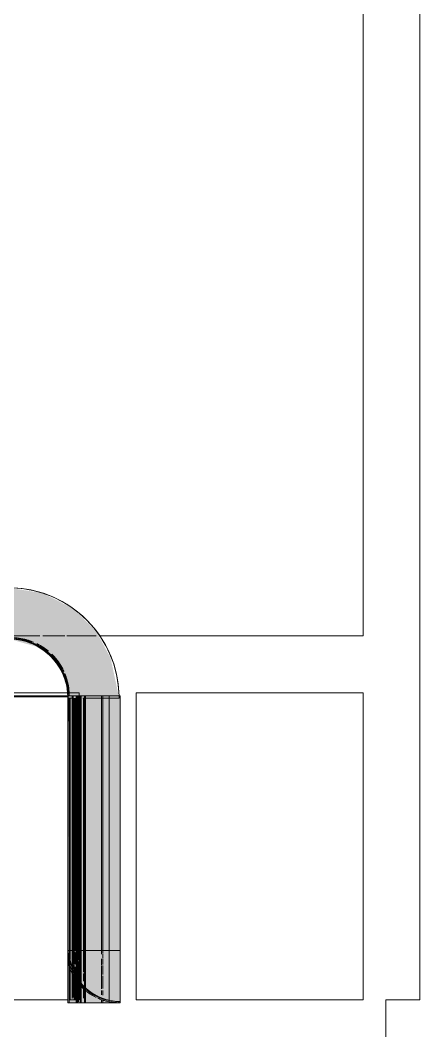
# Model space of a CAD drawing. Header units: millimetres. Extents: x -22227 to 20164, y 15335 to 61747.
# Drawn here: x -14311 to -13959, y 49840 to 50728 of the extents above; entities that cross this region are included whole.
import ezdxf

# ---------------------------------------------------------------- set-up
doc = ezdxf.new("R2010")
doc.units = ezdxf.units.MM
doc.layers.add('A-GENM', color=7, linetype='Continuous', lineweight=5)
doc.layers.add('A-WALL', color=7, linetype='Continuous', lineweight=9)

# ---------------------------------------------------------------- blocks, each defined once
blk = doc.blocks.new('AK-SGS-M3-A_rvt-1-MẶT BẰNG BỐ TRÍ THIẾT BỊ')
at = {"layer": 'A-WALL', "color": 253, "true_color": 0xaaaaaa}
for p, q in [((-14008.59, 51871.94), (-14008.59, 50186.94)), ((-13958.59, 49866.94), (-13958.59, 51826.94)), ((-14008.59, 50186.94), (-14240.9, 50186.94)), ((-14958.59, 50136.94), (-14269.46, 50136.94)), ((-14208.59, 50136.94), (-14008.59, 50136.94)), ((-14208.59, 49866.94), (-14208.59, 50136.94)), ((-14008.59, 50136.94), (-14008.59, 49866.94)), ((-14268.59, 49866.94), (-14958.59, 49866.94)), ((-14008.59, 49866.94), (-14208.59, 49866.94)), ((-13988.59, 49866.94), (-13958.59, 49866.94)), ((-13988.59, 49816.94), (-13988.59, 49866.94))]:
    blk.add_line(p, q, dxfattribs=at)
at = {"layer": 'A-WALL', "color": 254, "true_color": 0xcccccc}
for p, q in [((-14008.59, 51871.94), (-14008.59, 50186.94)), ((-13958.59, 49866.94), (-13958.59, 51826.94)), ((-14008.59, 50186.94), (-14240.9, 50186.94)), ((-14318.87, 50136.94), (-14269.46, 50136.94)), ((-14208.59, 50136.94), (-14008.59, 50136.94)), ((-14208.59, 49866.94), (-14208.59, 50136.94)), ((-14008.59, 50136.94), (-14008.59, 49866.94)), ((-14268.59, 49866.94), (-14958.59, 49866.94)), ((-14008.59, 49866.94), (-14208.59, 49866.94)), ((-13958.59, 49866.94), (-13988.59, 49866.94)), ((-13988.59, 49866.94), (-13988.59, 49816.94))]:
    blk.add_line(p, q, dxfattribs=at)
at = {"layer": 'A-WALL', "color": 9, "true_color": 0xc6c6c6}
for p, q in [((-14293.39, 50186.94), (-14318.59, 50186.94)), ((-14271.29, 50186.94), (-14290.78, 50186.94)), ((-14243.7, 50186.94), (-14269.63, 50186.94)), ((-14266.81, 50136.94), (-14258.59, 50136.94)), ((-14258.59, 50136.94), (-14258.59, 50134.18))]:
    blk.add_line(p, q, dxfattribs=at)
at = {"layer": 'A-WALL', "color": 254, "true_color": 0xe2e2e2}
for p, q in [((-14293.46, 50186.94), (-14309.81, 50186.94)), ((-14280.32, 50186.94), (-14290.78, 50186.94)), ((-14275.56, 50186.94), (-14279.07, 50186.94)), ((-14271.29, 50186.94), (-14274.68, 50186.94)), ((-14260.8, 50186.94), (-14269.63, 50186.94)), ((-14252.96, 50186.94), (-14259.25, 50186.94)), ((-14243.7, 50186.94), (-14251.14, 50186.94)), ((-14261.05, 50136.94), (-14258.59, 50136.94)), ((-14258.59, 50136.94), (-14258.59, 50134.18))]:
    blk.add_line(p, q, dxfattribs=at)
at = {"layer": 'A-WALL', "color": 254, "true_color": 0xe0e0e0}
for p, q in [((-14258.59, 50134.18), (-14258.59, 50132.08)), ((-14258.59, 49910.28), (-14258.59, 49866.94))]:
    blk.add_line(p, q, dxfattribs=at)
at = {"layer": 'A-WALL', "color": 7, "true_color": 0xf6f6f6}
for p, q in [((-14258.59, 50134.18), (-14258.59, 50132.08)), ((-14258.59, 49899.35), (-14258.59, 49885.01))]:
    blk.add_line(p, q, dxfattribs=at)
at = {"layer": 'A-WALL', "color": 254, "true_color": 0xd6d6d6}
for p, q in [((-14258.59, 50132.08), (-14258.59, 49910.28)), ((-14263.97, 49866.94), (-14267.41, 49866.94)), ((-14261.2, 49866.94), (-14263.93, 49866.94))]:
    blk.add_line(p, q, dxfattribs=at)
at = {"layer": 'A-WALL', "color": 7, "true_color": 0xf7f7f7}
blk.add_line((-14258.59, 50132.08), (-14258.59, 49910.28), dxfattribs=at)
at = {"layer": 'A-WALL', "color": 7, "true_color": 0xf4f4f4}
blk.add_line((-14258.59, 49910.28), (-14258.59, 49899.35), dxfattribs=at)
at = {"layer": 'A-WALL', "color": 7, "true_color": 0xf8f8f8}
for p, q in [((-14258.59, 49883.8), (-14258.59, 49880.99)), ((-14258.59, 49880.99), (-14258.59, 49867.2))]:
    blk.add_line(p, q, dxfattribs=at)
blk = doc.blocks.new('AK_ThanhNoiGocVuong - Thanh nhôm trục góc ngoài-V55-MẶT BẰNG BỐ TRÍ THIẾT BỊ')
at = {"layer": 'A-GENM', "true_color": 0xf0f0f0, "transparency": 33554534}
for points in [[(-22.1, 0), (51.1, 0.94), (49.78, 1.1), (-22.1, 1.1)], [(0, -50), (0, -51.1), (23.84, -44.35), (38.54, -32.53), (47.25, -19.33), (46.08, -19.3), (35.36, -35.36), (17.96, -46.43), (2.16, -49.57)], [(-22.1, -51.1), (0, -49.56), (-1.1, -50), (-22.1, -51.08)]]:
    blk.add_hatch(color=7, dxfattribs=at).paths.add_polyline_path(points)
at = {"layer": 'A-GENM', "color": 253, "true_color": 0xaaaaaa}
for p, q in [((-1.1, 22.1), (-1.1, -49.78)), ((0, 22.1), (-1.1, 22.1)), ((0, -49.56), (0, 22.1)), ((49.78, 1.1), (-22.1, 1.1)), ((-22.1, 1.1), (-22.1, 0)), ((-22.1, 0), (49.56, 0))]:
    blk.add_line(p, q, dxfattribs=at)
at = {"layer": 'A-GENM', "color": 254, "true_color": 0xdcdcdc}
for p, q in [((-1.1, 1.1), (-1.1, 22.1)), ((-1.1, 22.1), (0, 22.1)), ((0, 22.1), (0, 1.1)), ((-22.1, 0), (-22.1, 1.1)), ((-22.1, 1.1), (-1.1, 1.1)), ((-1.1, 0), (-22.1, 0)), ((-1.1, -49.78), (-1.1, 0.32)), ((2.66, 0), (-0.34, 0)), ((-0.32, 1.1), (2.66, 1.1)), ((0, 0.34), (0, -49.56))]:
    blk.add_line(p, q, dxfattribs=at)
at = {"layer": 'A-GENM', "color": 254, "true_color": 0xd6d6d6}
for p, q in [((51.1, 22.1), (50, 22.1)), ((50, 22.1), (50, 2.2)), ((51.1, 2.2), (51.1, 22.1)), ((51.1, 0), (50, 0)), ((-2.2, -50), (-22.1, -50)), ((-22.1, -50), (-22.1, -51.1)), ((-22.1, -51.1), (-2.2, -51.1)), ((0, -50), (0, -51.1))]:
    blk.add_line(p, q, dxfattribs=at)
at = {"layer": 'A-GENM', "color": 7, "true_color": 0xf3f3f3}
for p, q in [((50, 2.2), (50, 22.1)), ((50, 22.1), (51.1, 22.1))]:
    blk.add_line(p, q, dxfattribs=at)
at = {"layer": 'A-GENM', "color": 7, "true_color": 0xf7f7f7}
blk.add_line((51.1, 22.1), (51.1, 2.2), dxfattribs=at)
at = {"layer": 'A-GENM', "color": 254, "true_color": 0xe8e8e8}
for p, q in [((2.66, 1.1), (49.78, 1.1)), ((49.56, 0), (2.66, 0))]:
    blk.add_line(p, q, dxfattribs=at)
at = {"layer": 'A-GENM', "color": 7, "true_color": 0xf4f4f4}
for p, q in [((50, 0), (51.1, 0)), ((0, -51.1), (0, -50))]:
    blk.add_line(p, q, dxfattribs=at)
at = {"layer": 'A-GENM', "color": 7, "true_color": 0xf2f2f2}
for p, q in [((-22.1, -51.1), (-22.1, -50)), ((-22.1, -50), (-2.2, -50))]:
    blk.add_line(p, q, dxfattribs=at)
at = {"layer": 'A-GENM', "color": 7, "true_color": 0xf6f6f6}
blk.add_line((-2.2, -51.1), (-22.1, -51.1), dxfattribs=at)
at = {"layer": 'A-GENM', "color": 9, "true_color": 0xc6c6c6}
for radius, start, end in [(50, 348.45074, 0), (51.1, 337.5, 344.5167), (50, 315, 337.27321), (51.1, 319.88847, 333.08411), (51.1, 299.41818, 315.821), (50, 270, 281.49441), (51.1, 285.50162, 292.5), (51.1, 294.71136, 299.40516)]:
    blk.add_arc((0, 0), radius, start, end, dxfattribs=at)
at = {"layer": 'A-GENM', "color": 254, "true_color": 0xd6d6d6}
for start, end in [(344.5167, 0), (270, 285.50162)]:
    blk.add_arc((0, 0), 51.1, start, end, dxfattribs=at)
at = {"layer": 'A-GENM', "color": 7, "true_color": 0xf0f0f0}
for start, end in [(350.3081, 360), (325.67967, 328.61702), (317.6008, 325.19267), (274.23094, 279.6919)]:
    blk.add_arc((0, 0), 50, start, end, dxfattribs=at)
at = {"layer": 'A-GENM', "color": 7, "true_color": 0xededed}
for radius, start, end in [(51.1, 345.08454, 0), (50, 345.28968, 350.3081), (51.1, 324.03189, 329.81238), (51.1, 330.98925, 333.79133), (50, 335.02868, 338.25167), (51.1, 320.61667, 323.42808), (51.1, 294.97132, 300), (51.1, 304.77307, 315), (50, 305.69026, 313.47088), (51.1, 273.71722, 283.01197), (50, 279.6919, 284.50611)]:
    blk.add_arc((0, 0), radius, start, end, dxfattribs=at)
at = {"layer": 'A-GENM', "color": 253, "true_color": 0xaaaaaa}
for start, end in [(337.5, 348.45074), (293.89443, 315), (281.49441, 291.38187)]:
    blk.add_arc((0, 0), 50, start, end, dxfattribs=at)
at = {"layer": 'A-GENM', "color": 254, "true_color": 0xe8e8e8}
for radius, start, end in [(51.1, 339.97132, 344.46384), (51.1, 286.73587, 290.02868), (50, 291.13173, 294.97132)]:
    blk.add_arc((0, 0), radius, start, end, dxfattribs=at)
at = {"layer": 'A-GENM', "color": 7, "true_color": 0xf4f4f4}
blk.add_arc((0, 0), 50, 315, 317.23135, dxfattribs=at)
at = {"layer": 'A-GENM', "color": 7, "true_color": 0xf2f2f2}
for radius, start, end in [(50, 298.48934, 300), (51.1, 300, 300.83042), (51.1, 315, 315.74659)]:
    blk.add_arc((0, 0), radius, start, end, dxfattribs=at)
at = {"layer": 'A-GENM', "color": 7, "true_color": 0xececec}
blk.add_arc((0, 0), 50, 270, 273.08565, dxfattribs=at)
at = {"layer": 'A-GENM', "color": 254, "true_color": 0xe6e6e6}
blk.add_arc((0, 0), 51.1, 270.0243, 273.01922, dxfattribs=at)
blk = doc.blocks.new('AK_BoGocTrongTran - Thanh nhôm C có chân-V56-MẶT BẰNG BỐ TRÍ THIẾT BỊ')
at = {"layer": 'A-GENM', "true_color": 0xf0f0f0, "transparency": 33554534}
for points in [[(9.54, 0), (0, 0), (0, -270), (9.54, -270), (9.54, -128.36)], [(9.54, 0), (9.54, -270), (46, -269.2), (44.82, 0), (19.42, 0)], [(30.61, 0), (30.61, -270), (34.17, -270), (34.17, 0)], [(37.91, 0), (34.5, 0), (34.85, -270), (37.91, -270), (37.91, -46.1)], [(38.61, 0), (37.91, 0), (38.61, -46.1)], [(46, 0), (45, 0), (46, -46.1)]]:
    blk.add_hatch(color=7, dxfattribs=at).paths.add_polyline_path(points)
at = {"layer": 'A-GENM', "color": 253, "true_color": 0xaaaaaa}
for p, q in [((0, 0), (9.54, 0)), ((0, 0), (0, -270)), ((9.54, -270), (9.54, 0)), ((30.61, -270), (30.61, -46.1)), ((34.17, -46.1), (34.17, -270)), ((34.85, -270), (34.85, -46.1)), ((37.91, -270), (37.91, -46.1)), ((38.61, -46.1), (38.61, -270)), ((46, -270), (46, -46.1)), ((46, -267.49), (46, -46.1)), ((46, -267.49), (46, -46.1)), ((9.54, -270), (0, -270)), ((9.54, -270), (30.6, -270)), ((34.17, -270), (30.61, -270)), ((34.85, -270), (34.17, -270)), ((37.91, -270), (34.85, -270)), ((38.61, -270), (37.91, -270)), ((38.86, -270), (44.82, -270))]:
    blk.add_line(p, q, dxfattribs=at)
at = {"layer": 'A-GENM', "color": 254, "true_color": 0xd6d6d6}
for p, q in [((0, 0), (30.72, 0)), ((30.61, 0), (31.35, 0)), ((34.31, 0), (30.79, 0)), ((34.17, 0), (31.35, 0)), ((31.35, -46.1), (31.35, 0)), ((34.5, -46.1), (34.5, 0)), ((34.83, 0), (35.15, 0)), ((37.91, 0), (35.15, 0)), ((35.15, -46.1), (35.15, 0)), ((38.14, 0), (35.74, 0)), ((38.97, 0), (45, 0)), ((46, 0), (45, 0)), ((45, -46.1), (45, 0)), ((45, 0), (46, 0)), ((45, -46.1), (45, 0)), ((45, -46.1), (45, -267.9)), ((46, -270), (46, -46.1)), ((34.83, -270), (34.5, -270)), ((43.47, -270), (41.7, -270)), ((44.82, -270), (46, -270)), ((45, -270), (46, -270)), ((46, -270), (45, -270))]:
    blk.add_line(p, q, dxfattribs=at)
at = {"layer": 'A-GENM', "color": 9, "true_color": 0xc6c6c6}
for p, q in [((30.6, 0), (9.54, 0)), ((30.61, 0), (34.17, 0)), ((30.61, -46.1), (30.61, 0)), ((34.17, 0), (34.85, 0)), ((34.17, 0), (34.17, -46.1)), ((34.85, 0), (37.91, 0)), ((34.85, -46.1), (34.85, 0)), ((37.91, 0), (38.61, 0)), ((37.91, -46.1), (37.91, 0)), ((38.61, 0), (38.61, -46.1)), ((46, 0), (38.86, 0)), ((46, -46.1), (46, 0)), ((46, -46.1), (46, 0)), ((46, -46.1), (46, 0)), ((31.35, -270), (31.35, -46.1)), ((34.5, -270), (34.5, -46.1)), ((35.15, -270), (35.15, -46.1)), ((45, -267.9), (45, -46.1)), ((45, -267.9), (45, -46.1)), ((30.72, -270), (0, -270)), ((31.35, -270), (30.61, -270)), ((30.79, -270), (34.31, -270)), ((31.35, -270), (34.17, -270)), ((35.15, -270), (34.83, -270)), ((35.15, -270), (37.91, -270)), ((35.74, -270), (38.14, -270))]:
    blk.add_line(p, q, dxfattribs=at)
at = {"layer": 'A-GENM', "color": 254, "true_color": 0xe0e0e0}
for p, q in [((31.82, 0), (34.43, 0)), ((34.5, 0), (34.83, 0)), ((36.04, 0), (38.06, 0)), ((46, 0), (45, 0)), ((45, 0), (45, -46.1)), ((46, -46.1), (46, 0)), ((38.06, -270), (36.04, -270)), ((45, -270), (43.47, -270)), ((45, -270), (46, -270))]:
    blk.add_line(p, q, dxfattribs=at)
blk = doc.blocks.new('AK_BoGocTrong - Thanh nhôm C có chân-V57-MẶT BẰNG BỐ TRÍ THIẾT BỊ')
at = {"layer": 'A-GENM', "true_color": 0xf0f0f0, "transparency": 33554534}
for points in [[(22.4, 0), (0, -0.1), (0, -45.92), (1, -46.1), (30.61, -48.01), (30.11, -267.9), (0.9, -267.9), (2.08, -270), (45, -268.4), (43.37, 0), (22.5, 0)], [(31.35, 0), (30.61, -1.76), (31.35, -1.12)], [(34.17, 0), (31.35, -1.9), (32.82, -270), (34.85, -270), (34.5, 0)], [(35.15, 0), (36, -270), (38.61, -270), (37.91, 0), (35.74, 0)], [(23.5, -46.1), (0, -46.1), (0.9, -267.9), (30.61, -267.9), (29.58, -46.1), (24.09, -46.1)]]:
    blk.add_hatch(color=7, dxfattribs=at).paths.add_polyline_path(points)
at = {"layer": 'A-GENM', "color": 254, "true_color": 0xe7e7e7}
for p, q in [((0, 0), (11.65, 0)), ((11.65, 0), (19.55, 0)), ((22.5, 0), (30.72, 0)), ((38.97, 0), (43.47, 0)), ((43.47, 0), (45, 0)), ((45, 0), (46, 0)), ((45, -2.76), (45, 0)), ((46, 0), (46, -2.76)), ((0, -5.55), (0, -2.76)), ((0, -10.89), (0, -5.6)), ((0, -18.02), (0, -10.98)), ((0, -26.54), (0, -18.11)), ((0, -45.8), (0, -26.69)), ((9.54, -46.1), (9.54, -267.9)), ((30.61, -46.1), (30.61, -267.9)), ((31.35, -46.1), (31.35, -267.9)), ((35.15, -46.1), (35.15, -267.9)), ((11.65, -270), (2.1, -270)), ((22.27, -270), (13.73, -270)), ((30.72, -270), (24.43, -270))]:
    blk.add_line(p, q, dxfattribs=at)
at = {"layer": 'A-GENM', "color": 254, "true_color": 0xeaeaea}
for p, q in [((9.54, 0), (0, 0)), ((16.21, 0), (9.54, 0)), ((19.42, 0), (16.38, 0)), ((30.79, 0), (22.64, 0)), ((31.82, 0), (34.43, 0)), ((36.04, 0), (38.06, 0)), ((43.73, 0), (39.22, 0)), ((45, 0), (46, 0)), ((45, 0), (45, -2.76)), ((46, 0), (45, 0)), ((45, 0), (45, -2.76)), ((46, 0), (46, -2.76)), ((46, 0), (46, -2.76)), ((38.61, -20.7), (38.61, -2.76)), ((38.61, -46.1), (38.61, -23.35)), ((45, -34.41), (45, -42.37)), ((45, -34.41), (45, -42.37)), ((46, -36.56), (46, -46.1)), ((46, -36.56), (46, -46.1)), ((34.5, -46.1), (34.5, -267.9)), ((37.91, -46.1), (37.91, -267.9)), ((2.08, -270), (9.54, -270)), ((9.54, -270), (11.71, -270)), ((13.74, -270), (16.21, -270)), ((16.38, -270), (22.38, -270)), ((24.45, -270), (30.79, -270)), ((38.61, -270), (38.61, -267.9)), ((46, -270), (45, -270))]:
    blk.add_line(p, q, dxfattribs=at)
at = {"layer": 'A-GENM', "color": 254, "true_color": 0xe2e2e2}
blk.add_line((0, -2.26), (0, 0), dxfattribs=at)
at = {"layer": 'A-GENM', "color": 7, "true_color": 0xececec}
for p, q in [((9.54, 0), (9.54, -2.07)), ((30.61, 0), (31.35, 0)), ((31.82, 0), (34.17, 0)), ((34.31, 0), (32.03, 0)), ((34.83, 0), (35.15, 0)), ((35.74, 0), (37.91, 0)), ((38.14, 0), (35.74, 0)), ((9.54, -6.38), (9.54, -14.56)), ((30.61, -4.65), (30.61, -12.64)), ((31.35, -4.42), (31.35, -13.21)), ((35.15, -3.28), (35.15, -16.16)), ((9.54, -15.61), (9.54, -33.88)), ((30.61, -16.07), (30.61, -25.69)), ((31.35, -16.71), (31.35, -24.6)), ((35.15, -20.8), (35.15, -45.8)), ((9.54, -35.23), (9.54, -39.33)), ((30.61, -27.58), (30.61, -36.5)), ((31.35, -26.98), (31.35, -46.1)), ((9.54, -39.82), (9.54, -42.74)), ((30.61, -37.22), (30.61, -46.1)), ((34.17, -267.9), (34.17, -46.1)), ((9.54, -267.9), (9.54, -270)), ((30.61, -267.9), (30.61, -270)), ((31.35, -270), (30.61, -270)), ((31.35, -267.9), (31.35, -270)), ((35.15, -270), (34.83, -270)), ((35.15, -267.9), (35.15, -270)), ((37.91, -270), (38.61, -270))]:
    blk.add_line(p, q, dxfattribs=at)
at = {"layer": 'A-GENM', "color": 7, "true_color": 0xededed}
for p, q in [((34.17, 0), (31.82, 0)), ((34.5, 0), (34.83, 0)), ((37.91, 0), (35.74, 0)), ((38.61, 0), (37.91, 0)), ((34.5, -3.48), (34.5, -15.65)), ((37.91, -2.76), (37.91, -19.18)), ((35.15, -16.16), (35.15, -18.75)), ((34.5, -19.77), (34.5, -44.94)), ((37.91, -22.67), (37.91, -46.1)), ((34.85, -46.1), (34.85, -267.9)), ((34.5, -267.9), (34.5, -270)), ((34.83, -270), (34.5, -270)), ((37.91, -267.9), (37.91, -270)), ((46, -270), (45, -270)), ((45, -270), (46, -270))]:
    blk.add_line(p, q, dxfattribs=at)
at = {"layer": 'A-GENM', "color": 7, "true_color": 0xeeeeee}
for p, q in [((34.85, 0), (34.17, 0)), ((46, 0), (44.82, 0)), ((34.17, -15.4), (34.17, -3.57)), ((34.85, -3.37), (34.85, -15.93)), ((34.17, -17.47), (34.17, -15.4)), ((34.5, -15.65), (34.5, -17.9)), ((34.85, -15.93), (34.85, -18.36)), ((34.17, -44.29), (34.17, -20.76)), ((34.85, -20.1), (34.85, -45.66)), ((37.91, -19.18), (37.91, -21.54)), ((34.17, -270), (34.17, -267.9)), ((34.17, -270), (34.85, -270)), ((34.85, -267.9), (34.85, -270)), ((44.82, -270), (46, -270))]:
    blk.add_line(p, q, dxfattribs=at)
at = {"layer": 'A-GENM', "color": 254, "true_color": 0xe6e6e6}
for p, q in [((45, -2.76), (45, -34.41)), ((45, -2.76), (45, -34.41)), ((46, -2.76), (46, -36.56)), ((46, -2.76), (46, -36.56)), ((45, -42.37), (45, -34.41)), ((45, -42.37), (45, -46.1)), ((45, -42.37), (45, -46.1)), ((46, -36.56), (46, -46.1)), ((45, -248), (45, -267.9)), ((45, -248), (45, -267.9)), ((41.34, -270), (43.63, -270))]:
    blk.add_line(p, q, dxfattribs=at)
at = {"layer": 'A-GENM', "color": 254, "true_color": 0xe0e0e0}
for p, q in [((45, -34.41), (45, -2.76)), ((46, -2.76), (46, -36.56)), ((45, -46.1), (45, -42.37)), ((38.61, -267.9), (38.61, -46.1)), ((45, -46.1), (45, -248)), ((45, -46.1), (45, -248)), ((46, -46.1), (46, -268.4)), ((46, -46.1), (46, -268.4)), ((45, -267.9), (45, -248)), ((45, -270), (43.47, -270))]:
    blk.add_line(p, q, dxfattribs=at)
at = {"layer": 'A-GENM', "color": 254, "true_color": 0xdadada}
blk.add_line((0, -270), (0, -46.1), dxfattribs=at)
at = {"layer": 'A-GENM', "color": 254, "true_color": 0xd6d6d6}
for p, q in [((45, -248), (45, -46.1)), ((46, -46.1), (46, -268.4)), ((43.47, -270), (41.7, -270))]:
    blk.add_line(p, q, dxfattribs=at)
blk = doc.blocks.new('AK_MiengBoGocNgoai - Miếng bo góc ngoài-V58-MẶT BẰNG BỐ TRÍ THIẾT BỊ')
at = {"layer": 'A-GENM', "true_color": 0xf0f0f0, "transparency": 33554534}
h = blk.add_hatch(color=7, dxfattribs=at)
h.paths.add_polyline_path([(-52.2, -2.71), (-52.2, -45), (-50.1, -43.82), (-50.1, -9.9), (-47.34, -8.47), (-45.42, -0.19), (-52.2, -2.5)])
h.paths.add_polyline_path([(-31.84, 3.05), (-20.23, 9.61), (-30.87, 3.7)])
h.paths.add_polyline_path([(-13.39, 16.37), (-9.01, 21.13), (-11.62, 19.01)])
h.paths.add_polyline_path([(-1.1, 41.62), (0.19, 45.42), (2.66, 50.1), (2.66, -27.59), (7.31, -24.06), (28.39, -1.1), (40.24, 22.16), (45, 52.2), (0.65, 50.45), (-1.1, 41.65)])
h = blk.add_hatch(color=7, dxfattribs=at)
h.paths.add_polyline_path([(-11.46, 17.47), (-24.34, 8.06), (-12.24, 16.3)])
h.paths.add_polyline_path([(-50.1, -22.17), (-50.1, -44.67), (-16.75, -37.49), (2.66, -26.44), (0.9, 48.99), (-4.96, 27.19), (-17.69, 11.31), (-36.7, 0.62), (-45.42, -0.19), (-47.34, -2.5), (-47.34, -9.9), (-50.1, -11.73), (-50.1, -21.61)])
h = blk.add_hatch(color=7, dxfattribs=at)
h.paths.add_polyline_path([(-52.2, -0.9), (-50.45, -0.65), (-52.2, -0.06)])
h.paths.add_polyline_path([(-13.55, 16.28), (-11.62, 19.01), (-13.46, 16.41)])
h.paths.add_polyline_path([(-1.95, 40.18), (-1.1, 41.65), (-1.66, 41.65)])
h = blk.add_hatch(color=7, dxfattribs=at)
h.paths.add_polyline_path([(-47.34, 0.97), (-46.63, 0.67), (-46.6, 1.11)])
h.paths.add_polyline_path([(-29.86, 4.48), (-20.23, 10.81), (-28.81, 5.18)])
h.paths.add_polyline_path([(-40.23, 1.94), (-33.7, 2.79), (-39.45, 2.1)])
h.paths.add_polyline_path([(-3.92, 30.7), (-2.25, 35.85), (-3.81, 30.85)])
h.paths.add_polyline_path([(-15.29, 15.29), (-11.73, 19.01), (-14.64, 16.25)])
h = blk.add_hatch(color=7, dxfattribs=at)
h.paths.add_polyline_path([(-41.65, 2.1), (-35.97, 2.79), (-27.19, 6.26), (-34.41, 3.54), (-38.17, 2.79)])
h.paths.add_polyline_path([(-3.97, 32.22), (-2.62, 36.82), (-3.81, 33.03)])
at = {"layer": 'A-GENM', "color": 7, "true_color": 0xeeeeee}
for p, q in [((1.53, 52.2), (0, 52.2)), ((-52.2, 0), (-52.2, -1.53))]:
    blk.add_line(p, q, dxfattribs=at)
at = {"layer": 'A-GENM', "color": 7, "true_color": 0xececec}
blk.add_line((0, 52.2), (1, 52.2), dxfattribs=at)
at = {"layer": 'A-GENM', "color": 254, "true_color": 0xe2e2e2}
for p, q in [((1, 52.2), (2.5, 52.2)), ((-52.2, -17.37), (-52.2, -15.17)), ((-52.2, -22.45), (-52.2, -17.44)), ((-52.2, -26.35), (-52.2, -23)), ((-52.2, -33.34), (-52.2, -26.42)), ((-52.2, -45), (-52.2, -33.61))]:
    blk.add_line(p, q, dxfattribs=at)
at = {"layer": 'A-GENM', "color": 254, "true_color": 0xeaeaea}
for p, q in [((9.84, 52.2), (7.75, 52.2)), ((-52.2, -1), (-52.2, 0)), ((-52.2, -15.12), (-52.2, -17.36)), ((-52.2, -17.43), (-52.2, -22.5)), ((-52.2, -23.43), (-52.2, -26.34)), ((-52.2, -26.41), (-52.2, -33.35)), ((-52.2, -34.32), (-52.2, -45))]:
    blk.add_line(p, q, dxfattribs=at)
at = {"layer": 'A-GENM', "color": 254, "true_color": 0xe0e0e0}
for p, q in [((7.83, 52.2), (9.84, 52.2)), ((-52.2, -2.5), (-52.2, -1))]:
    blk.add_line(p, q, dxfattribs=at)
at = {"layer": 'A-GENM', "color": 254, "true_color": 0xe6e6e6}
for p, q in [((17.33, 52.2), (15.12, 52.2)), ((22.5, 52.2), (17.36, 52.2)), ((26.31, 52.2), (23.35, 52.2)), ((33.35, 52.2), (26.34, 52.2)), ((36.28, 52.2), (34.23, 52.2)), ((45, 52.2), (36.32, 52.2)), ((-52.2, -2.26), (-52.2, -4.25))]:
    blk.add_line(p, q, dxfattribs=at)
at = {"layer": 'A-GENM', "color": 254, "true_color": 0xd6d6d6}
for p, q in [((15.17, 52.2), (17.34, 52.2)), ((17.37, 52.2), (22.45, 52.2)), ((23, 52.2), (26.32, 52.2)), ((26.35, 52.2), (33.34, 52.2)), ((33.61, 52.2), (36.28, 52.2)), ((36.32, 52.2), (45, 52.2)), ((-52.2, -4.21), (-52.2, -2.5))]:
    blk.add_line(p, q, dxfattribs=at)
at = {"layer": 'A-GENM', "color": 254, "true_color": 0xdadada}
for radius, start, end in [(52.2, 348.11646, 357.52204), (53.2, 337.5, 344.62467), (52.2, 315, 337.5), (53.2, 295.68031, 315), (52.2, 276.30337, 281.88354), (53.2, 285.25755, 289.94985), (97.2, 271.25847, 304.49161)]:
    blk.add_arc((-52.2, 52.2), radius, start, end, dxfattribs=at)
at = {"layer": 'A-GENM', "color": 254, "true_color": 0xe2e2e2}
for radius, start, end in [(53.2, 346.51921, 355.94427), (53.2, 317.3346, 334.44085), (53.2, 276.11022, 283.48079), (53.2, 289.94985, 292.5), (97.2, 271.25847, 304.49161), (97.2, 270, 271.25847)]:
    blk.add_arc((-52.2, 52.2), radius, start, end, dxfattribs=at)
at = {"layer": 'A-GENM', "color": 254, "true_color": 0xd6d6d6}
for start, end in [(304.49161, 358.74153), (358.74153, 0)]:
    blk.add_arc((-52.2, 52.2), 97.2, start, end, dxfattribs=at)
at = {"layer": 'A-GENM', "color": 9, "true_color": 0xc6c6c6}
for radius, start, end in [(97.2, 304.49161, 358.74153), (52.2, 272.47796, 275.47639)]:
    blk.add_arc((-52.2, 52.2), radius, start, end, dxfattribs=at)
at = {"layer": 'A-GENM', "color": 254, "true_color": 0xe6e6e6}
blk.add_arc((-52.2, 52.2), 97.2, 358.74153, 0, dxfattribs=at)
at = {"layer": 'A-GENM', "color": 254, "true_color": 0xcccccc}
for start, end in [(337.5, 348.11646), (281.88354, 315)]:
    blk.add_arc((-52.2, 52.2), 52.2, start, end, dxfattribs=at)
at = {"layer": 'A-GENM', "color": 254, "true_color": 0xe7e7e7}
blk.add_arc((-52.2, 52.2), 53.2, 315, 317.18374, dxfattribs=at)
at = {"layer": 'A-GENM', "color": 254, "true_color": 0xeaeaea}
blk.add_arc((-52.2, 52.2), 97.2, 270, 271.25847, dxfattribs=at)
blk = doc.blocks.new('AK_MiengBoGocNgoai - Miếng bo góc ngoài-V59-MẶT BẰNG BỐ TRÍ THIẾT BỊ')
at = {"layer": 'A-GENM', "true_color": 0xf0f0f0, "transparency": 33554534}
blk.add_hatch(color=7, dxfattribs=at).paths.add_polyline_path([(-52.2, 0), (-52.2, 45), (-16.75, 37.49), (6.39, 24.98), (26.44, 4.93), (40.24, -22.16), (45, -52.2), (-0.24, -51.01), (-6.77, -28.04), (-13.46, -16.33), (-20.23, -10.27), (-36.7, -1.56), (-44.44, -1.54), (-51.7, -0.1)])
at = {"layer": 'A-GENM', "color": 9, "true_color": 0xc6c6c6}
for p, q in [((-52.2, 45), (-52.2, 26.41)), ((-52.2, 26.34), (-52.2, 17.43)), ((-52.2, 17.36), (-52.2, 15.12)), ((-52.2, 4.25), (-52.2, 0)), ((0, -52.2), (4.23, -52.2)), ((15.12, -52.2), (17.33, -52.2)), ((17.36, -52.2), (26.31, -52.2)), ((26.34, -52.2), (36.28, -52.2)), ((36.32, -52.2), (45, -52.2))]:
    blk.add_line(p, q, dxfattribs=at)
at = {"layer": 'A-GENM', "color": 254, "true_color": 0xd6d6d6}
for p, q in [((-52.2, 33.61), (-52.2, 45)), ((-52.2, 26.42), (-52.2, 33.34)), ((-52.2, 23), (-52.2, 26.35)), ((-52.2, 17.44), (-52.2, 22.45)), ((-52.2, 15.17), (-52.2, 17.37)), ((-52.2, 15.12), (-52.2, 13.18)), ((-52.2, 9.86), (-52.2, 7.75)), ((-52.2, 2.5), (-52.2, 4.21)), ((4.2, -52.2), (1, -52.2)), ((7.75, -52.2), (9.84, -52.2)), ((13.18, -52.2), (15.12, -52.2)), ((17.34, -52.2), (15.17, -52.2)), ((22.45, -52.2), (17.37, -52.2)), ((26.32, -52.2), (23, -52.2)), ((33.34, -52.2), (26.35, -52.2)), ((36.28, -52.2), (33.61, -52.2)), ((45, -52.2), (36.32, -52.2))]:
    blk.add_line(p, q, dxfattribs=at)
at = {"layer": 'A-GENM', "color": 254, "true_color": 0xe0e0e0}
for p, q in [((-52.2, 7.83), (-52.2, 9.86)), ((-52.2, 1), (-52.2, 2.5)), ((-52.2, 0), (-52.2, 1)), ((1, -52.2), (0, -52.2)), ((9.84, -52.2), (7.83, -52.2))]:
    blk.add_line(p, q, dxfattribs=at)
at = {"layer": 'A-GENM', "color": 253, "true_color": 0xaaaaaa, "flags": 128}
blk.add_lwpolyline([(0, -52.2), (-0.04, -50.11), (-0.17, -48.03), (-0.38, -45.95), (-0.67, -43.88), (-1.04, -41.83), (-1.5, -39.79), (-2.03, -37.77), (-2.65, -35.78), (-3.35, -33.81), (-4.12, -31.87), (-4.97, -29.97), (-5.9, -28.1), (-6.9, -26.26), (-7.97, -24.47), (-9.12, -22.73), (-10.33, -21.03), (-11.61, -19.38), (-12.96, -17.78), (-14.36, -16.24), (-15.83, -14.75), (-17.36, -13.33), (-18.94, -11.97), (-20.58, -10.67), (-22.26, -9.44), (-24, -8.28), (-25.78, -7.18), (-27.6, -6.16), (-29.46, -5.21), (-31.35, -4.34), (-33.28, -3.55), (-35.25, -2.83), (-37.23, -2.19), (-39.25, -1.63), (-41.28, -1.16), (-43.33, -0.76), (-45.39, -0.45), (-47.47, -0.22), (-49.55, -0.07), (-51.64, 0), (-52.2, 0)], dxfattribs=at)
at = {"layer": 'A-GENM', "color": 9, "true_color": 0xc6c6c6}
for radius, start, end in [(97.2, 88.74153, 90), (97.2, 1.25847, 88.74153), (53.2, 74.74245, 85.94427), (53.2, 64.31969, 70.05015), (53.2, 42.81626, 45), (53.2, 24.17789, 42.6654), (53.2, 4.05573, 15.37533), (97.2, 360, 1.25847)]:
    blk.add_arc((-52.2, -52.2), radius, start, end, dxfattribs=at)
at = {"layer": 'A-GENM', "color": 254, "true_color": 0xd6d6d6}
for start, end in [(88.74153, 90), (360, 1.25847)]:
    blk.add_arc((-52.2, -52.2), 97.2, start, end, dxfattribs=at)
at = {"layer": 'A-GENM', "color": 253, "true_color": 0xaaaaaa}
for radius, start, end in [(97.2, 1.25847, 88.74153), (52.2, 0.56625, 89.43375), (53.2, 70.05015, 74.74245), (53.2, 45, 64.31969), (53.2, 15.37533, 22.5)]:
    blk.add_arc((-52.2, -52.2), radius, start, end, dxfattribs=at)
blk = doc.blocks.new('AK_Phụ kiện Panel_Thanh phào C_J - Thanh nhôm C có chân_bo_-V60-MẶT BẰNG BỐ TRÍ THIẾT BỊ')
at = {"layer": 'A-GENM', "true_color": 0xf0f0f0, "transparency": 33554534}
h = blk.add_hatch(color=7, dxfattribs=at)
h.paths.add_polyline_path([(-14223.59, 49864.28), (-14223.59, 49865.28), (-14232.13, 49866.25)])
h.paths.add_polyline_path([(-14246.09, 49871.3), (-14260.5, 49883.36), (-14256.75, 49879.57), (-14250.9, 49875.03)])
h.paths.add_polyline_path([(-14262.57, 49887.81), (-14268.59, 49910.28), (-14267.41, 49898.2), (-14263.93, 49890.73)])
at = {"layer": 'A-GENM', "color": 254, "true_color": 0xe0e0e0}
blk.add_line((-14268.59, 49910.28), (-14268.59, 49900.74), dxfattribs=at)
at = {"layer": 'A-GENM', "color": 7, "true_color": 0xededed}
blk.add_line((-14268.59, 49900.74), (-14268.59, 49910.28), dxfattribs=at)
at = {"layer": 'A-GENM', "color": 254, "true_color": 0xd6d6d6}
for p, q in [((-14223.59, 49864.28), (-14223.59, 49865.28)), ((-14222.59, 49865.28), (-14223.59, 49865.28)), ((-14223.59, 49865.28), (-14223.59, 49864.28)), ((-14223.59, 49864.28), (-14222.59, 49864.28)), ((-14222.59, 49864.28), (-14222.59, 49865.28))]:
    blk.add_line(p, q, dxfattribs=at)
at = {"layer": 'A-GENM', "color": 254, "true_color": 0xeaeaea}
for p, q in [((-14223.59, 49865.28), (-14223.59, 49864.28)), ((-14223.59, 49864.28), (-14223.59, 49865.28)), ((-14222.59, 49864.28), (-14223.59, 49864.28))]:
    blk.add_line(p, q, dxfattribs=at)
at = {"layer": 'A-GENM', "color": 254, "true_color": 0xe7e7e7}
blk.add_line((-14223.59, 49865.28), (-14222.59, 49865.28), dxfattribs=at)
at = {"layer": 'A-GENM', "color": 254, "true_color": 0xe2e2e2}
blk.add_line((-14222.59, 49865.28), (-14222.59, 49864.28), dxfattribs=at)
at = {"layer": 'A-GENM', "color": 254, "true_color": 0xe0e0e0}
for radius, start, end in [(45, 180.98639, 184.97607), (45, 220.57396, 227.04855), (46, 222.98061, 228.7285)]:
    blk.add_arc((-14223.59, 49910.28), radius, start, end, dxfattribs=at)
at = {"layer": 'A-GENM', "color": 7, "true_color": 0xededed}
for radius, start, end in [(45, 181.90748, 189.78258), (46, 196.61735, 199.84828)]:
    blk.add_arc((-14223.59, 49910.28), radius, start, end, dxfattribs=at)
at = {"layer": 'A-GENM', "color": 254, "true_color": 0xd6d6d6}
for radius, start, end in [(45, 185.87135, 201.25014), (46, 195.47972, 204.78525), (46, 205.83253, 213.9485), (45, 203.1842, 210), (46, 228.7285, 231.97336), (45, 231.24424, 245.1708), (46, 232.45328, 243.98958), (45, 245.43802, 258.44716), (46, 246.24744, 258.89073), (45, 258.61414, 270), (46, 258.98936, 270)]:
    blk.add_arc((-14223.59, 49910.28), radius, start, end, dxfattribs=at)
at = {"layer": 'A-GENM', "color": 7, "true_color": 0xececec}
blk.add_arc((-14223.59, 49910.28), 46, 192.59008, 195.90851, dxfattribs=at)
at = {"layer": 'A-GENM', "color": 7, "true_color": 0xf0f0f0}
for radius, start, end in [(45, 191.54264, 195), (46, 201.94951, 204.97395)]:
    blk.add_arc((-14223.59, 49910.28), radius, start, end, dxfattribs=at)
at = {"layer": 'A-GENM', "color": 7, "true_color": 0xf2f2f2}
for radius, start, end in [(45, 198.33666, 202.65806), (45, 228.55528, 231.77317), (45, 232.26286, 240), (46, 233.4286, 239.67161), (46, 246.30849, 250.44137)]:
    blk.add_arc((-14223.59, 49910.28), radius, start, end, dxfattribs=at)
at = {"layer": 'A-GENM', "color": 7, "true_color": 0xf3f3f3}
for start, end in [(241.38209, 245.38603), (245.63686, 249.95024)]:
    blk.add_arc((-14223.59, 49910.28), 45, start, end, dxfattribs=at)
at = {"layer": 'A-GENM', "color": 254, "true_color": 0xeaeaea}
for radius, start, end in [(46, 252.7877, 256.52933), (45, 259.00211, 270), (46, 259.27179, 270)]:
    blk.add_arc((-14223.59, 49910.28), radius, start, end, dxfattribs=at)
blk = doc.blocks.new('AK_MiengBoGocTrong - AK_MiengBoGocTrong-V61-MẶT BẰNG BỐ TRÍ THIẾT BỊ')
at = {"layer": 'A-GENM', "true_color": 0xf0f0f0, "transparency": 33554534}
blk.add_hatch(color=7, dxfattribs=at).paths.add_polyline_path([(-46.1, -46.1), (0, -46.1), (0, 0), (-46.1, 0)])
at = {"layer": 'A-GENM', "color": 9, "true_color": 0xc6c6c6}
for p, q in [((-46.1, -46.1), (-46.1, 0)), ((0, 0), (0, -45)), ((0, -45), (0, -46.1))]:
    blk.add_line(p, q, dxfattribs=at)
at = {"layer": 'A-GENM', "color": 254, "true_color": 0xd6d6d6}
for p, q in [((-46.1, 0), (-45, 0)), ((-45, 0), (-43.87, 0)), ((-28.06, 0), (-21.13, 0)), ((-19.52, 0), (-11.37, 0)), ((-9.65, 0), (-0.1, 0)), ((-38.71, -46.1), (-44.92, -46.1)), ((-0.1, -46.1), (-30.71, -46.1))]:
    blk.add_line(p, q, dxfattribs=at)
at = {"layer": 'A-GENM', "color": 253, "true_color": 0xaaaaaa}
for p, q in [((0, 0), (-46.1, 0)), ((-46.1, 0), (-46.1, -46.1)), ((0, -46.1), (0, 0)), ((-46.1, -46.1), (0, -46.1))]:
    blk.add_line(p, q, dxfattribs=at)
at = {"layer": 'A-GENM', "color": 254, "true_color": 0xe0e0e0}
for p, q in [((-34.36, 0), (-30.9, 0)), ((-35.84, -46.1), (-38.01, -46.1)), ((-30.71, -46.1), (-34.27, -46.1))]:
    blk.add_line(p, q, dxfattribs=at)
at = {"layer": 'A-GENM', "color": 254, "true_color": 0xd6d6d6}
for start, end in [(180.7818, 200.44753), (201.75941, 210), (230.49243, 243.84472), (244.11657, 255), (257.58542, 269.87121)]:
    blk.add_arc((0, 0), 45, start, end, dxfattribs=at)
at = {"layer": 'A-GENM', "color": 254, "true_color": 0xe0e0e0}
for start, end in [(212.02387, 215.69307), (219.86985, 225)]:
    blk.add_arc((0, 0), 45, start, end, dxfattribs=at)
blk = doc.blocks.new('AK_MiengBoGocTrong - AK_MiengBoGocTrong-V62-MẶT BẰNG BỐ TRÍ THIẾT BỊ')
at = {"layer": 'A-GENM', "true_color": 0xf0f0f0, "transparency": 33554534}
for points in [[(-21.18, 46.1), (-4.87, 45), (-20.48, 39.81), (-28.41, 34.44), (-36.26, 26.04), (-41.83, 15.59), (-45.9, 0.87), (-46.1, 0), (-44.92, 46.1), (-21.27, 46.1)], [(-0.1, 43.87), (-0.1, 0), (-43.85, 0.61), (-41.44, 16.54), (-35.84, 25.52), (-16.78, 41.34), (-6.11, 43.66), (-1.1, 43.83)]]:
    blk.add_hatch(color=7, dxfattribs=at).paths.add_polyline_path(points)
at = {"layer": 'A-GENM', "color": 254, "true_color": 0xeaeaea}
for p, q in [((-46.1, 43.34), (-46.1, 46.1)), ((-0.1, 46.1), (-15.4, 46.1)), ((-2.28, 44.94), (-0.49, 45)), ((-46.1, 0), (-46.1, 9.54)), ((-9.64, 0), (-0.1, 0))]:
    blk.add_line(p, q, dxfattribs=at)
at = {"layer": 'A-GENM', "color": 7, "true_color": 0xededed}
for p, q in [((-46.1, 46.1), (-46.1, 43.34)), ((-46.1, 9.54), (-46.1, 0))]:
    blk.add_line(p, q, dxfattribs=at)
at = {"layer": 'A-GENM', "color": 254, "true_color": 0xe2e2e2}
for p, q in [((-44.92, 46.1), (-38.71, 46.1)), ((-30.71, 46.1), (-21.18, 46.1)), ((-19.52, 46.1), (-0.1, 46.1)), ((-0.49, 45), (0, 45)), ((-24.31, 37.87), (-22.78, 38.81)), ((0, 0), (0, 43.34)), ((-21.13, 0), (-25.33, 0)), ((-11.37, 0), (-14.98, 0))]:
    blk.add_line(p, q, dxfattribs=at)
at = {"layer": 'A-GENM', "color": 254, "true_color": 0xe7e7e7}
for p, q in [((-38.01, 46.1), (-35.84, 46.1)), ((-34.27, 46.1), (-30.71, 46.1)), ((-4.08, 44.81), (-2.28, 44.94)), ((-25.81, 36.86), (-24.31, 37.87)), ((-19.61, 40.5), (-17.97, 41.26)), ((-17.97, 41.26), (-16.31, 41.94)), ((-11.17, 43.59), (-9.42, 44)), ((-31.35, 32.28), (-30.04, 33.51)), ((-30.04, 33.51), (-28.67, 34.68)), ((-30.9, 0), (-34.36, 0)), ((-25.33, 0), (-28.06, 0)), ((-14.98, 0), (-19.52, 0)), ((-0.1, 0), (-9.65, 0))]:
    blk.add_line(p, q, dxfattribs=at)
at = {"layer": 'A-GENM', "color": 7, "true_color": 0xf3f3f3}
blk.add_line((-31.92, 46.1), (-34.27, 46.1), dxfattribs=at)
at = {"layer": 'A-GENM', "color": 7, "true_color": 0xf0f0f0}
for p, q in [((-22.6, 46.1), (-30.71, 46.1)), ((-16.4, 46.1), (-19.52, 46.1)), ((-28.05, 0), (-24.19, 0)), ((-19.52, 0), (-16.4, 0))]:
    blk.add_line(p, q, dxfattribs=at)
at = {"layer": 'A-GENM', "color": 254, "true_color": 0xdadada}
for p, q in [((0, 46.1), (0, 45)), ((0, 43.87), (0, 46.1)), ((0, 45), (0, 43.87)), ((0, 43.48), (0, 0))]:
    blk.add_line(p, q, dxfattribs=at)
at = {"layer": 'A-GENM', "color": 254, "true_color": 0xe6e6e6}
for p, q in [((-46.1, 9.54), (-46.1, 43.34)), ((-37.14, 25.41), (-36.09, 26.87)), ((-45, 0), (-46.1, 0))]:
    blk.add_line(p, q, dxfattribs=at)
at = {"layer": 'A-GENM', "color": 7, "true_color": 0xececec}
for p, q in [((-46.1, 43.34), (-46.1, 9.54)), ((-12.9, 43.11), (-11.17, 43.59))]:
    blk.add_line(p, q, dxfattribs=at)
at = {"layer": 'A-GENM', "color": 254, "true_color": 0xd6d6d6}
for p, q in [((-45, 0), (-44.96, 1.8)), ((-43.87, 0), (-45, 0))]:
    blk.add_line(p, q, dxfattribs=at)
at = {"layer": 'A-GENM', "color": 254, "true_color": 0xe0e0e0}
blk.add_line((-44.68, 5.39), (-44.43, 7.17), dxfattribs=at)
at = {"layer": 'A-GENM', "color": 254, "true_color": 0xe7e7e7, "flags": 128}
for points in [[(-9.42, 44), (-7.65, 44.35), (-5.87, 44.62), (-4.08, 44.81)], [(-28.67, 34.68), (-27.26, 35.8), (-25.81, 36.86)], [(-22.78, 38.81), (-21.21, 39.69), (-19.61, 40.5)]]:
    blk.add_lwpolyline(points, dxfattribs=at)
at = {"layer": 'A-GENM', "color": 254, "true_color": 0xeaeaea, "flags": 128}
for points in [[(-16.31, 41.94), (-14.62, 42.56), (-12.9, 43.11)], [(-36.09, 26.87), (-34.99, 28.3), (-33.83, 29.67), (-32.62, 31), (-31.35, 32.28)]]:
    blk.add_lwpolyline(points, dxfattribs=at)
at = {"layer": 'A-GENM', "color": 254, "true_color": 0xe0e0e0, "flags": 128}
for points in [[(-43.71, 10.7), (-43.25, 12.44), (-42.72, 14.16), (-42.12, 15.85), (-41.45, 17.52), (-40.71, 19.17)], [(-39.05, 22.36), (-38.13, 23.9), (-37.14, 25.41)], [(-44.43, 7.17), (-44.1, 8.94), (-43.71, 10.7)], [(-44.96, 1.8), (-44.86, 3.6), (-44.68, 5.39)]]:
    blk.add_lwpolyline(points, dxfattribs=at)
at = {"layer": 'A-GENM', "color": 254, "true_color": 0xd6d6d6, "flags": 128}
blk.add_lwpolyline([(-40.71, 19.17), (-39.91, 20.78), (-39.05, 22.36)], dxfattribs=at)
at = {"layer": 'A-GENM', "color": 254, "true_color": 0xe7e7e7}
for start, end in [(95.16647, 102.41458), (107.25444, 115.88343)]:
    blk.add_arc((0, 0), 45, start, end, dxfattribs=at)
at = {"layer": 'A-GENM', "color": 254, "true_color": 0xe2e2e2}
for start, end in [(90.12879, 92.78511), (117.21489, 127.60906)]:
    blk.add_arc((0, 0), 45, start, end, dxfattribs=at)
at = {"layer": 'A-GENM', "color": 254, "true_color": 0xeaeaea}
blk.add_arc((0, 0), 45, 135, 140.13015, dxfattribs=at)
at = {"layer": 'A-GENM', "color": 254, "true_color": 0xd6d6d6}
for start, end in [(150, 158.24059), (169.60583, 179.2182)]:
    blk.add_arc((0, 0), 45, start, end, dxfattribs=at)
at = {"layer": 'A-GENM', "color": 254, "true_color": 0xe0e0e0}
for start, end in [(144.30693, 147.97613), (165, 169.60583), (160.39416, 165)]:
    blk.add_arc((0, 0), 45, start, end, dxfattribs=at)
blk = doc.blocks.new('AK_NepV - AK_NepV-V63-MẶT BẰNG BỐ TRÍ THIẾT BỊ')
at = {"layer": 'A-GENM', "color": 254, "true_color": 0xeaeaea}
for p, q in [((-29.7, 270), (-28.7, 270)), ((-29.7, 270), (-29.7, 267.65)), ((-28.7, 270), (-25.58, 270)), ((-28.7, 270), (-28.7, 267.73)), ((-22.5, 270), (-14.39, 270)), ((-6.15, 270), (-5.29, 270)), ((-5.29, 270), (-4.47, 270)), ((-2.83, 270), (-1, 270)), ((-1, 270), (0, 270)), ((-29.7, 263.23), (-29.7, 259.08)), ((-28.7, 262.85), (-28.7, 259.27)), ((-28.7, 257.81), (-28.7, 237.69)), ((-29.7, 257.35), (-29.7, 246.21)), ((-29.7, 245.09), (-29.7, 237.26)), ((-2.83, 241.66), (-2.83, 238.43)), ((-29.7, 236.19), (-29.7, 231.04)), ((-28.7, 237.15), (-28.7, 231.19)), ((-1, 237.73), (-1, 232.75)), ((-29.7, 230.55), (-29.7, 227.31)), ((-29.7, 226.67), (-29.7, 223.9)), ((-28.7, 227.18), (-28.7, 223.9)), ((0, 223.9), (0, 22)), ((-29.7, 2.1), (-29.7, 0)), ((-28.7, 0), (-29.7, 0)), ((-28.7, 2.1), (-28.7, 0)), ((-22.75, 0), (-28.7, 0)), ((-14.39, 0), (-20.71, 0)), ((-4.47, 0), (-5.29, 0))]:
    blk.add_line(p, q, dxfattribs=at)
at = {"layer": 'A-GENM', "color": 7, "true_color": 0xf0f0f0}
for p, q in [((-25.58, 270), (-28.7, 270)), ((-14.39, 270), (-22.5, 270)), ((-5.04, 267.24), (-5.04, 243.76)), ((-1, 267.24), (-1, 243.83)), ((-3.54, 265.46), (-3.54, 243.18)), ((-1, 237.73), (-1, 232.75)), ((-8.49, 223.9), (-8.49, 2.1)), ((-28.7, 0), (-22.75, 0)), ((-20.71, 0), (-14.39, 0)), ((-13.62, 0), (-12.8, 0))]:
    blk.add_line(p, q, dxfattribs=at)
at = {"layer": 'A-GENM', "color": 7, "true_color": 0xf1f1f1}
for p, q in [((-12.8, 270), (-13.62, 270)), ((-13.18, 270), (-10.83, 270)), ((-12.8, 250.9), (-12.8, 244.1)), ((-10.69, 249.66), (-10.69, 225.43)), ((-10.31, 250.3), (-10.31, 224.68)), ((0, 235.59), (0, 256.92)), ((-12.8, 243.01), (-12.8, 223.9)), ((-8.49, 248.67), (-8.49, 233.55)), ((-8.49, 232.19), (-8.49, 223.9)), ((-10.31, 223.9), (-10.31, 2.1)), ((-10.69, 2.1), (-10.69, 0)), ((-10.31, 2.1), (-10.31, 0)), ((-8.49, 0), (-10.31, 0)), ((-8.49, 2.1), (-8.49, 0))]:
    blk.add_line(p, q, dxfattribs=at)
at = {"layer": 'A-GENM', "color": 7, "true_color": 0xf3f3f3}
for p, q in [((-10.83, 270), (-13.18, 270)), ((-8.49, 267.13), (-8.49, 252.78)), ((-9.9, 249.32), (-9.9, 237.06)), ((-9.9, 223.9), (-9.9, 2.1)), ((0, 223.9), (0, 227.63)), ((0, 2.1), (0, 22)), ((-9.9, 2.1), (-9.9, 0))]:
    blk.add_line(p, q, dxfattribs=at)
at = {"layer": 'A-GENM', "color": 7, "true_color": 0xededed}
for p, q in [((-13.18, 270), (-10.83, 270)), ((-7.78, 269.33), (-7.78, 267.35)), ((0, 266.69), (0, 235.59)), ((-7.78, 252.21), (-7.78, 249.15)), ((-5.04, 243.76), (-5.04, 239.36)), ((-3.54, 240.14), (-3.54, 223.9)), ((-1, 243.83), (-1, 237.73)), ((-5.04, 236.26), (-5.04, 225.07)), ((-10.39, 223.9), (-10.39, 2.1)), ((-3.54, 2.1), (-3.54, 0))]:
    blk.add_line(p, q, dxfattribs=at)
at = {"layer": 'A-GENM', "color": 7, "true_color": 0xf4f4f4}
for p, q in [((-10.31, 270), (-8.49, 270)), ((-9.9, 266.71), (-9.9, 253.88)), ((-8.49, 269.28), (-8.49, 267.24)), ((0, 256.92), (0, 266.69)), ((-12.8, 265.83), (-12.8, 256.2)), ((-10.69, 266.47), (-10.69, 254.5)), ((-10.69, 254.5), (-10.69, 252.35)), ((-9.9, 253.88), (-9.9, 251.32)), ((-8.49, 252.78), (-8.49, 249.86))]:
    blk.add_line(p, q, dxfattribs=at)
at = {"layer": 'A-GENM', "color": 7, "true_color": 0xececec}
for p, q in [((-7.78, 267.24), (-7.78, 252.21)), ((-7.78, 247.99), (-7.78, 232.22)), ((-7.78, 231.8), (-7.78, 223.9)), ((-1, 231.36), (-1, 223.9)), ((-13.62, 223.9), (-13.62, 2.1)), ((0, 227.63), (0, 223.9)), ((0, 22), (0, 2.1)), ((-7.78, 2.1), (-7.78, 0))]:
    blk.add_line(p, q, dxfattribs=at)
at = {"layer": 'A-GENM', "color": 254, "true_color": 0xe6e6e6}
for p, q in [((-6.15, 267.24), (-6.15, 248.79)), ((-5.29, 267.24), (-5.29, 238.36)), ((-4.47, 267.24), (-4.47, 245.19)), ((-1, 267.24), (-1, 237.73)), ((-2.83, 266.17), (-2.83, 241.66)), ((-6.15, 246.4), (-6.15, 223.9)), ((-4.47, 242.4), (-4.47, 236.76)), ((-5.29, 235.89), (-5.29, 225.69)), ((-4.47, 236.18), (-4.47, 223.9)), ((-2.83, 238.19), (-2.83, 223.9)), ((-7.78, 223.9), (-7.78, 2.1)), ((-5.04, 223.9), (-5.04, 2.1)), ((-3.54, 223.9), (-3.54, 2.1)), ((-1, 223.9), (-1, 2.1)), ((-5.29, 0), (-6.15, 0)), ((-2.83, 2.1), (-2.83, 0)), ((-1, 0), (-2.83, 0)), ((0, 0), (-1, 0))]:
    blk.add_line(p, q, dxfattribs=at)
at = {"layer": 'A-GENM', "color": 7, "true_color": 0xf2f2f2}
for p, q in [((-4.47, 270), (-5.04, 270)), ((-10.31, 266.58), (-10.31, 254.2)), ((-10.31, 254.2), (-10.31, 251.86)), ((-3.54, 243.18), (-3.54, 240.83)), ((-9.9, 237.06), (-9.9, 223.9)), ((0, 228.32), (0, 235.59)), ((-12.8, 223.9), (-12.8, 2.1)), ((-10.69, 223.9), (-10.69, 2.1)), ((0, 22), (0, 223.9))]:
    blk.add_line(p, q, dxfattribs=at)
at = {"layer": 'A-GENM', "color": 7, "true_color": 0xeeeeee}
for p, q in [((-13.62, 265.58), (-13.62, 256.76)), ((-10.39, 266.56), (-10.39, 254.26)), ((-13.62, 253.27), (-13.62, 245.36)), ((-10.39, 254.26), (-10.39, 251.96)), ((-10.39, 250.52), (-10.39, 224.84)), ((-13.62, 243.04), (-13.62, 223.9)), ((0, 235.59), (0, 228.32)), ((-13.62, 2.1), (-13.62, 0)), ((-10.39, 2.1), (-10.39, 0)), ((-5.04, 0), (-4.47, 0))]:
    blk.add_line(p, q, dxfattribs=at)
at = {"layer": 'A-GENM', "color": 254, "true_color": 0xe0e0e0}
blk.add_line((-1, 231.36), (-1, 223.9), dxfattribs=at)
at = {"layer": 'A-GENM', "color": 254, "true_color": 0xe2e2e2}
for p, q in [((-29.7, 223.9), (-29.7, 2.1)), ((-28.7, 223.9), (-28.7, 2.1))]:
    blk.add_line(p, q, dxfattribs=at)
at = {"layer": 'A-GENM', "color": 254, "true_color": 0xd6d6d6}
for p, q in [((-6.15, 223.9), (-6.15, 2.1)), ((-5.29, 223.9), (-5.29, 2.1)), ((-4.47, 223.9), (-4.47, 2.1)), ((-2.83, 223.9), (-2.83, 2.1)), ((-1, 223.9), (-1, 2.1))]:
    blk.add_line(p, q, dxfattribs=at)
blk = doc.blocks.new('AK-SGS-M3-Hrvt_rvt-1-MẶT BẰNG BỐ TRÍ THIẾT BỊ')
at = {"layer": 'A-GENM', "color": 253, "lineweight": 5, "true_color": 0xaaaaaa}
for name, p, rotation in [('AK_MiengBoGocNgoai - Miếng bo góc ngoài-V58-MẶT BẰNG BỐ TRÍ THIẾT BỊ', (-14268.49, 50184.28), 89.99999999999993), ('AK_ThanhNoiGocVuong - Thanh nhôm trục góc ngoài-V55-MẶT BẰNG BỐ TRÍ THIẾT BỊ', (-14318.49, 50134.28), 89.99999999999993), ('AK_BoGocTrongTran - Thanh nhôm C có chân-V56-MẶT BẰNG BỐ TRÍ THIẾT BỊ', (-14222.59, 49864.18), 180), ('AK_BoGocTrong - Thanh nhôm C có chân-V57-MẶT BẰNG BỐ TRÍ THIẾT BỊ', (-14222.59, 49864.18), 180), ('AK_NepV - AK_NepV-V63-MẶT BẰNG BỐ TRÍ THIẾT BỊ', (-14267.59, 50134.18), 180)]:
    blk.add_blockref(name, p, dxfattribs=dict(at, rotation=rotation))
at = {"layer": 'A-GENM', "color": 253, "lineweight": 5, "true_color": 0xaaaaaa, "extrusion": (0, 0, -1)}
for name, p, rotation in [('AK_MiengBoGocNgoai - Miếng bo góc ngoài-V59-MẶT BẰNG BỐ TRÍ THIẾT BỊ', (14268.49, 50184.28), 90.00000000000007), ('AK_MiengBoGocTrong - AK_MiengBoGocTrong-V62-MẶT BẰNG BỐ TRÍ THIẾT BỊ', (14222.49, 49910.28), 180)]:
    blk.add_blockref(name, p, dxfattribs=dict(at, rotation=rotation))
at = {"layer": 'A-GENM', "color": 253, "lineweight": 5, "true_color": 0xaaaaaa}
for name, p in [('AK_Phụ kiện Panel_Thanh phào C_J - Thanh nhôm C có chân_bo_-V60-MẶT BẰNG BỐ TRÍ THIẾT BỊ', (0, 0)), ('AK_MiengBoGocTrong - AK_MiengBoGocTrong-V61-MẶT BẰNG BỐ TRÍ THIẾT BỊ', (-14222.49, 49910.28))]:
    blk.add_blockref(name, p, dxfattribs=at)

msp = doc.modelspace()

# ---------------------------------------------------------------- block references
at = {"lineweight": 5}
for name in ['AK-SGS-M3-Hrvt_rvt-1-MẶT BẰNG BỐ TRÍ THIẾT BỊ', 'AK-SGS-M3-A_rvt-1-MẶT BẰNG BỐ TRÍ THIẾT BỊ']:
    msp.add_blockref(name, (0, 0), dxfattribs=at)

doc.saveas('drawing.dxf')
